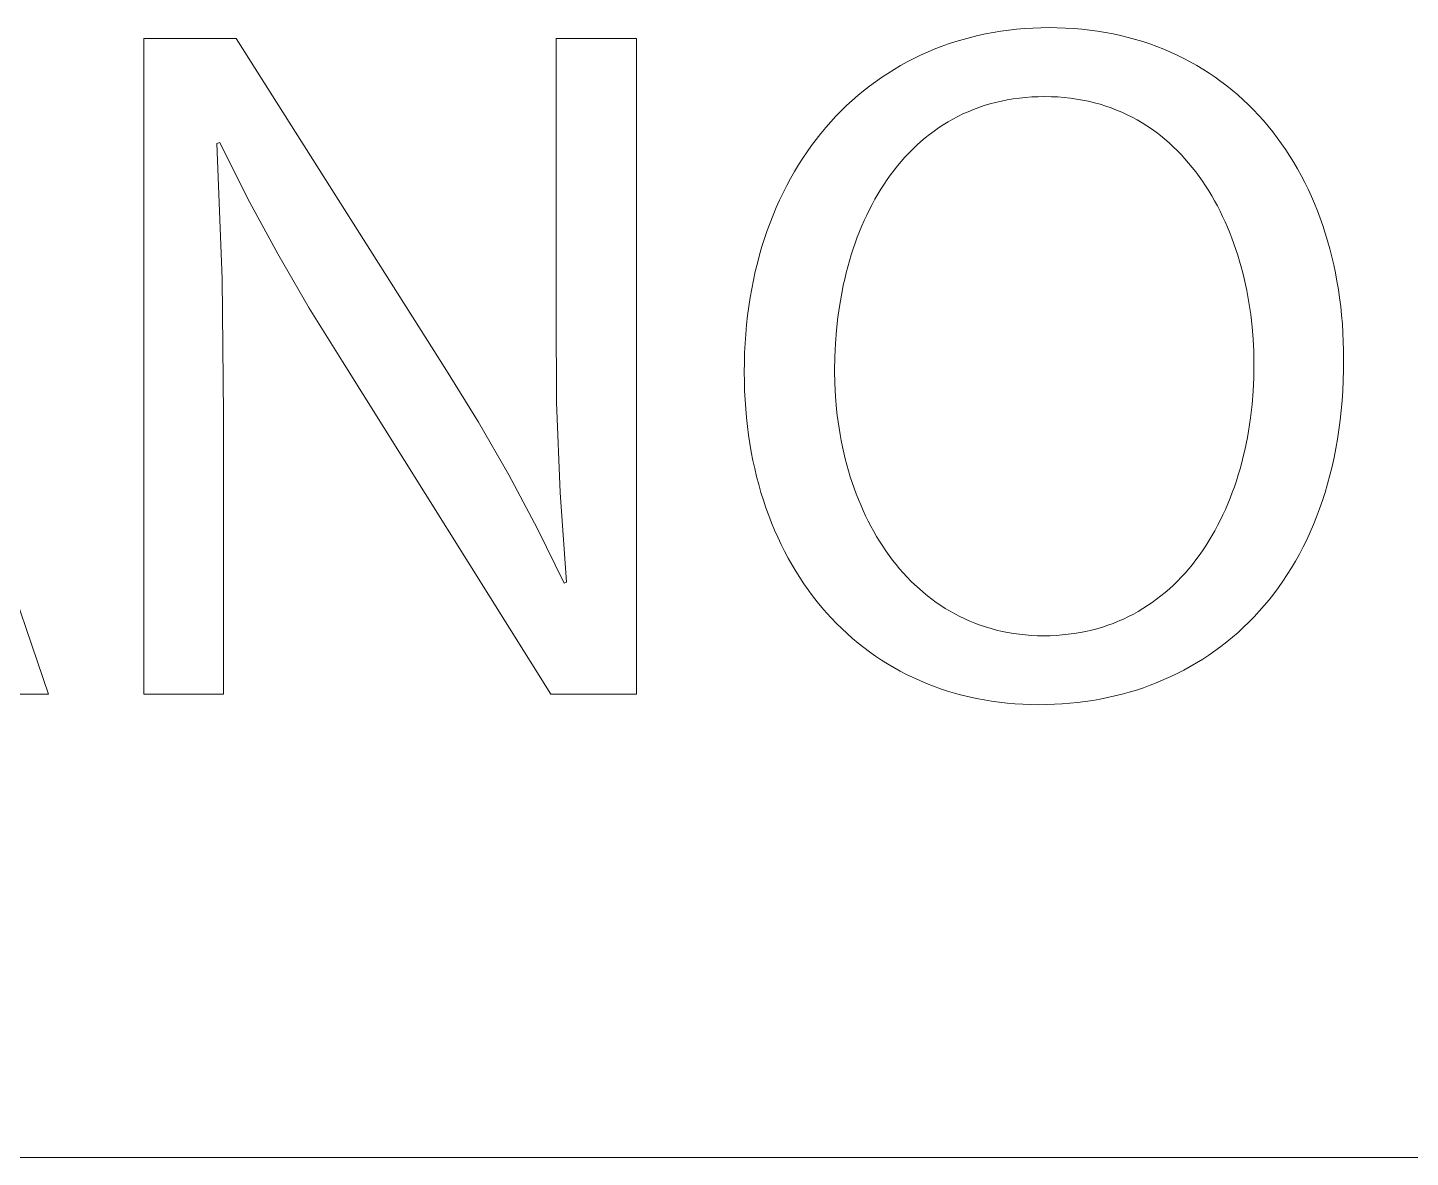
# Model space of a CAD drawing. Header units: millimetres. Extents: x 578 to 4608, y -138 to 2677.
# Drawn here: x 3692.7 to 3750, y -138.3 to -91.5 of the extents above; entities that cross this region are included whole.
import ezdxf

# ---------------------------------------------------------------- set-up
doc = ezdxf.new("R2010")
doc.units = ezdxf.units.MM
doc.header["$MEASUREMENT"] = 0
doc.layers.add('Domyślny', color=7, linetype='Continuous', true_color=0x000000)

msp = doc.modelspace()

# ---------------------------------------------------------------- linework, layer by layer
at = {"layer": 'Domyślny', "color": 18, "lineweight": 15, "true_color": 0x000000}
for p, q in [((3732.407, -91.718), (3732.725, -91.657)), ((3732.725, -91.657), (3733.046, -91.605)), ((3733.046, -91.605), (3733.37, -91.56)), ((3733.37, -91.56), (3733.698, -91.524)), ((3733.698, -91.524), (3734.029, -91.495)), ((3734.029, -91.495), (3734.362, -91.475)), ((3734.362, -91.475), (3734.699, -91.462)), ((3734.699, -91.462), (3735.039, -91.458)), ((3735.039, -91.458), (3735.384, -91.462)), ((3735.384, -91.462), (3735.727, -91.475)), ((3735.727, -91.475), (3736.065, -91.495)), ((3736.065, -91.495), (3736.399, -91.524)), ((3736.399, -91.524), (3736.729, -91.561)), ((3736.729, -91.561), (3737.055, -91.605)), ((3737.055, -91.605), (3737.376, -91.658)), ((3737.376, -91.658), (3737.694, -91.718)), ((3684.287, -91.904), (3693.574, -119.094)), ((3697.529, -119.091), (3697.529, -91.914)), ((3697.529, -91.914), (3701.354, -91.914)), ((3701.354, -91.914), (3710.064, -105.67)), ((3714.614, -103.282), (3714.614, -91.914)), ((3714.614, -91.914), (3717.942, -91.914)), ((3717.942, -91.914), (3717.942, -119.091)), ((3730.285, -92.355), (3730.576, -92.241)), ((3730.576, -92.241), (3730.872, -92.135)), ((3730.872, -92.135), (3731.172, -92.036)), ((3731.172, -92.036), (3731.475, -91.945)), ((3731.475, -91.945), (3731.783, -91.862)), ((3731.783, -91.862), (3732.093, -91.786)), ((3732.093, -91.786), (3732.407, -91.718)), ((3737.694, -91.718), (3738.007, -91.786)), ((3738.007, -91.786), (3738.316, -91.862)), ((3738.316, -91.862), (3738.621, -91.946)), ((3738.621, -91.946), (3738.921, -92.036)), ((3738.921, -92.036), (3739.217, -92.135)), ((3739.217, -92.135), (3739.509, -92.24)), ((3739.509, -92.24), (3739.796, -92.353)), ((3729.157, -92.882), (3729.433, -92.74)), ((3729.433, -92.74), (3729.713, -92.604)), ((3729.713, -92.604), (3729.997, -92.476)), ((3729.997, -92.476), (3730.285, -92.355)), ((3739.796, -92.353), (3740.078, -92.473)), ((3740.078, -92.473), (3740.355, -92.601)), ((3740.355, -92.601), (3740.628, -92.735)), ((3740.628, -92.735), (3740.896, -92.876)), ((3728.099, -93.524), (3728.357, -93.353)), ((3728.357, -93.353), (3728.619, -93.189)), ((3728.619, -93.189), (3728.886, -93.032)), ((3728.886, -93.032), (3729.157, -92.882)), ((3740.896, -92.876), (3741.16, -93.024)), ((3741.16, -93.024), (3741.418, -93.179)), ((3741.418, -93.179), (3741.672, -93.341)), ((3741.672, -93.341), (3741.92, -93.51)), ((3727.354, -94.077), (3727.598, -93.886)), ((3727.598, -93.886), (3727.846, -93.702)), ((3727.846, -93.702), (3728.099, -93.524)), ((3741.92, -93.51), (3742.164, -93.685)), ((3742.164, -93.685), (3742.403, -93.866)), ((3742.403, -93.866), (3742.636, -94.054)), ((3726.652, -94.691), (3726.881, -94.48)), ((3726.881, -94.48), (3727.115, -94.275)), ((3727.115, -94.275), (3727.354, -94.077)), ((3733.065, -94.504), (3732.825, -94.56)), ((3733.31, -94.455), (3733.065, -94.504)), ((3733.558, -94.413), (3733.31, -94.455)), ((3733.811, -94.379), (3733.558, -94.413)), ((3734.068, -94.352), (3733.811, -94.379)), ((3734.329, -94.332), (3734.068, -94.352)), ((3734.594, -94.321), (3734.329, -94.332)), ((3734.864, -94.317), (3734.594, -94.321)), ((3735.137, -94.321), (3734.864, -94.317)), ((3735.405, -94.333), (3735.137, -94.321)), ((3735.669, -94.353), (3735.405, -94.333)), ((3735.928, -94.382), (3735.669, -94.353)), ((3736.183, -94.418), (3735.928, -94.382)), ((3736.433, -94.461), (3736.183, -94.418)), ((3736.679, -94.512), (3736.433, -94.461)), ((3736.92, -94.571), (3736.679, -94.512)), ((3742.636, -94.054), (3742.865, -94.248)), ((3742.865, -94.248), (3743.088, -94.449)), ((3743.088, -94.449), (3743.306, -94.656)), ((3726.21, -95.133), (3726.428, -94.909)), ((3726.428, -94.909), (3726.652, -94.691)), ((3731.474, -95.039), (3731.263, -95.142)), ((3731.688, -94.943), (3731.474, -95.039)), ((3731.907, -94.853), (3731.688, -94.943)), ((3732.13, -94.769), (3731.907, -94.853)), ((3732.358, -94.693), (3732.13, -94.769)), ((3732.589, -94.623), (3732.358, -94.693)), ((3732.825, -94.56), (3732.589, -94.623)), ((3737.157, -94.636), (3736.92, -94.571)), ((3737.39, -94.709), (3737.157, -94.636)), ((3737.618, -94.788), (3737.39, -94.709)), ((3737.842, -94.875), (3737.618, -94.788)), ((3738.061, -94.968), (3737.842, -94.875)), ((3738.276, -95.068), (3738.061, -94.968)), ((3738.487, -95.174), (3738.276, -95.068)), ((3743.306, -94.656), (3743.519, -94.869)), ((3743.519, -94.869), (3743.726, -95.088)), ((3743.726, -95.088), (3743.928, -95.313)), ((3725.586, -95.843), (3725.788, -95.6)), ((3725.788, -95.6), (3725.996, -95.363)), ((3725.996, -95.363), (3726.21, -95.133)), ((3730.464, -95.614), (3730.275, -95.747)), ((3730.658, -95.487), (3730.464, -95.614)), ((3730.855, -95.366), (3730.658, -95.487)), ((3731.057, -95.251), (3730.855, -95.366)), ((3731.263, -95.142), (3731.057, -95.251)), ((3738.693, -95.286), (3738.487, -95.174)), ((3738.895, -95.404), (3738.693, -95.286)), ((3739.092, -95.529), (3738.895, -95.404)), ((3739.285, -95.659), (3739.092, -95.529)), ((3739.474, -95.795), (3739.285, -95.659)), ((3743.928, -95.313), (3744.125, -95.544)), ((3744.125, -95.544), (3744.316, -95.781)), ((3700.67, -96.222), (3700.549, -96.263)), ((3700.549, -96.263), (3700.776, -101.87)), ((3701.835, -98.552), (3700.67, -96.222)), ((3725.197, -96.348), (3725.388, -96.093)), ((3725.388, -96.093), (3725.586, -95.843)), ((3729.733, -96.179), (3729.56, -96.334)), ((3729.909, -96.03), (3729.733, -96.179)), ((3730.09, -95.886), (3729.909, -96.03)), ((3730.275, -95.747), (3730.09, -95.886)), ((3739.658, -95.937), (3739.474, -95.795)), ((3739.838, -96.084), (3739.658, -95.937)), ((3740.013, -96.236), (3739.838, -96.084)), ((3740.184, -96.394), (3740.013, -96.236)), ((3744.316, -95.781), (3744.501, -96.024)), ((3744.501, -96.024), (3744.681, -96.272)), ((3744.681, -96.272), (3744.855, -96.526)), ((3724.831, -96.877), (3725.011, -96.61)), ((3725.011, -96.61), (3725.197, -96.348)), ((3729.069, -96.83), (3728.914, -97.006)), ((3729.229, -96.66), (3729.069, -96.83)), ((3729.392, -96.495), (3729.229, -96.66)), ((3729.56, -96.334), (3729.392, -96.495)), ((3740.351, -96.556), (3740.184, -96.394)), ((3740.514, -96.724), (3740.351, -96.556)), ((3740.672, -96.896), (3740.514, -96.724)), ((3744.855, -96.526), (3745.024, -96.785)), ((3745.024, -96.785), (3745.187, -97.05)), ((3724.488, -97.43), (3724.656, -97.151)), ((3724.656, -97.151), (3724.831, -96.877)), ((3728.616, -97.371), (3728.473, -97.56)), ((3728.763, -97.186), (3728.616, -97.371)), ((3728.914, -97.006), (3728.763, -97.186)), ((3740.826, -97.073), (3740.672, -96.896)), ((3740.975, -97.255), (3740.826, -97.073)), ((3741.121, -97.44), (3740.975, -97.255)), ((3745.187, -97.05), (3745.344, -97.32)), ((3745.344, -97.32), (3745.495, -97.596)), ((3724.168, -98.007), (3724.325, -97.716)), ((3724.325, -97.716), (3724.488, -97.43)), ((3728.201, -97.952), (3728.071, -98.155)), ((3728.335, -97.754), (3728.201, -97.952)), ((3728.473, -97.56), (3728.335, -97.754)), ((3741.262, -97.63), (3741.121, -97.44)), ((3741.398, -97.824), (3741.262, -97.63)), ((3741.531, -98.023), (3741.398, -97.824)), ((3745.495, -97.596), (3745.641, -97.877)), ((3745.641, -97.877), (3745.78, -98.163)), ((3703.072, -100.844), (3701.835, -98.552)), ((3723.874, -98.606), (3724.018, -98.304)), ((3724.018, -98.304), (3724.168, -98.007)), ((3727.945, -98.362), (3727.824, -98.572)), ((3728.071, -98.155), (3727.945, -98.362)), ((3741.659, -98.224), (3741.531, -98.023)), ((3741.782, -98.43), (3741.659, -98.224)), ((3741.902, -98.639), (3741.782, -98.43)), ((3745.78, -98.163), (3745.914, -98.454)), ((3745.914, -98.454), (3746.041, -98.75)), ((3723.604, -99.228), (3723.736, -98.914)), ((3723.736, -98.914), (3723.874, -98.606)), ((3727.594, -99.005), (3727.486, -99.228)), ((3727.707, -98.787), (3727.594, -99.005)), ((3727.824, -98.572), (3727.707, -98.787)), ((3742.017, -98.852), (3741.902, -98.639)), ((3742.128, -99.068), (3742.017, -98.852)), ((3742.235, -99.287), (3742.128, -99.068)), ((3746.041, -98.75), (3746.162, -99.051)), ((3746.162, -99.051), (3746.278, -99.357)), ((3723.36, -99.871), (3723.479, -99.547)), ((3723.479, -99.547), (3723.604, -99.228)), ((3727.281, -99.683), (3727.185, -99.916)), ((3727.381, -99.454), (3727.281, -99.683)), ((3727.486, -99.228), (3727.381, -99.454)), ((3742.337, -99.509), (3742.235, -99.287)), ((3742.435, -99.733), (3742.337, -99.509)), ((3746.278, -99.357), (3746.387, -99.668)), ((3746.387, -99.668), (3746.49, -99.983)), ((3723.142, -100.537), (3723.248, -100.201)), ((3723.248, -100.201), (3723.36, -99.871)), ((3727.094, -100.152), (3727.006, -100.391)), ((3727.185, -99.916), (3727.094, -100.152)), ((3742.529, -99.961), (3742.435, -99.733)), ((3742.619, -100.191), (3742.529, -99.961)), ((3742.704, -100.424), (3742.619, -100.191)), ((3746.49, -99.983), (3746.586, -100.303)), ((3704.38, -103.097), (3703.072, -100.844)), ((3723.044, -100.877), (3723.142, -100.537)), ((3726.923, -100.633), (3726.845, -100.878)), ((3727.006, -100.391), (3726.923, -100.633)), ((3742.785, -100.659), (3742.704, -100.424)), ((3742.862, -100.896), (3742.785, -100.659)), ((3746.586, -100.303), (3746.676, -100.628)), ((3746.676, -100.628), (3746.76, -100.957)), ((3722.867, -101.573), (3722.952, -101.223)), ((3722.952, -101.223), (3723.044, -100.877)), ((3726.7, -101.377), (3726.634, -101.63)), ((3726.77, -101.126), (3726.7, -101.377)), ((3726.845, -100.878), (3726.77, -101.126)), ((3742.935, -101.136), (3742.862, -100.896)), ((3743.004, -101.377), (3742.935, -101.136)), ((3743.068, -101.62), (3743.004, -101.377)), ((3746.76, -100.957), (3746.838, -101.29)), ((3746.838, -101.29), (3746.909, -101.628)), ((3700.776, -101.87), (3700.831, -107.482)), ((3722.718, -102.29), (3722.789, -101.929)), ((3722.789, -101.929), (3722.867, -101.573)), ((3726.572, -101.886), (3726.514, -102.144)), ((3726.634, -101.63), (3726.572, -101.886)), ((3743.128, -101.865), (3743.068, -101.62)), ((3743.236, -102.358), (3743.128, -101.865)), ((3746.909, -101.628), (3746.973, -101.97)), ((3746.973, -101.97), (3747.031, -102.316)), ((3722.654, -102.655), (3722.718, -102.29)), ((3726.461, -102.405), (3726.367, -102.933)), ((3726.514, -102.144), (3726.461, -102.405)), ((3743.327, -102.857), (3743.236, -102.358)), ((3747.031, -102.316), (3747.082, -102.667)), ((3705.756, -105.308), (3704.38, -103.097)), ((3722.548, -103.401), (3722.597, -103.026)), ((3722.597, -103.026), (3722.654, -102.655)), ((3726.367, -102.933), (3726.291, -103.468)), ((3743.402, -103.36), (3743.327, -102.857)), ((3747.082, -102.667), (3747.127, -103.021)), ((3747.127, -103.021), (3747.165, -103.379)), ((3714.632, -107.008), (3714.614, -103.282)), ((3722.506, -103.781), (3722.548, -103.401)), ((3726.291, -103.468), (3726.231, -104.01)), ((3743.46, -103.866), (3743.402, -103.36)), ((3747.165, -103.379), (3747.196, -103.742)), ((3722.445, -104.556), (3722.472, -104.166)), ((3722.472, -104.166), (3722.506, -103.781)), ((3726.231, -104.01), (3726.188, -104.559)), ((3743.501, -104.373), (3743.46, -103.866)), ((3747.196, -103.742), (3747.22, -104.108)), ((3747.22, -104.108), (3747.237, -104.477)), ((3722.425, -104.95), (3722.445, -104.556)), ((3726.188, -104.559), (3726.163, -105.112)), ((3743.526, -104.881), (3743.501, -104.373)), ((3747.237, -104.477), (3747.248, -104.851)), ((3747.248, -104.851), (3747.251, -105.228)), ((3714.386, -119.091), (3705.756, -105.308)), ((3722.41, -105.751), (3722.414, -105.348)), ((3722.414, -105.348), (3722.425, -104.95)), ((3726.163, -105.112), (3726.154, -105.67)), ((3743.525, -105.963), (3743.534, -105.389)), ((3743.534, -105.389), (3743.526, -104.881)), ((3747.251, -105.228), (3747.247, -105.663)), ((3710.064, -105.67), (3711.393, -107.817)), ((3722.413, -106.135), (3722.41, -105.751)), ((3726.154, -105.67), (3726.163, -106.212)), ((3743.497, -106.531), (3743.525, -105.963)), ((3747.247, -105.663), (3747.235, -106.092)), ((3722.424, -106.514), (3722.413, -106.135)), ((3722.443, -106.89), (3722.424, -106.514)), ((3726.163, -106.212), (3726.191, -106.749)), ((3743.452, -107.091), (3743.497, -106.531)), ((3747.214, -106.514), (3747.186, -106.93)), ((3747.235, -106.092), (3747.214, -106.514)), ((3714.776, -110.731), (3714.632, -107.008)), ((3722.468, -107.261), (3722.443, -106.89)), ((3726.191, -106.749), (3726.236, -107.282)), ((3743.388, -107.642), (3743.452, -107.091)), ((3747.186, -106.93), (3747.149, -107.339)), ((3700.831, -107.482), (3700.831, -119.091)), ((3722.501, -107.629), (3722.468, -107.261)), ((3722.54, -107.992), (3722.501, -107.629)), ((3726.236, -107.282), (3726.266, -107.546)), ((3726.266, -107.546), (3726.3, -107.808)), ((3743.306, -108.185), (3743.388, -107.642)), ((3747.149, -107.339), (3747.105, -107.742)), ((3711.393, -107.817), (3712.652, -110.006)), ((3722.587, -108.351), (3722.54, -107.992)), ((3726.3, -107.808), (3726.338, -108.068)), ((3726.338, -108.068), (3726.381, -108.327)), ((3743.259, -108.453), (3743.306, -108.185)), ((3747.053, -108.138), (3746.993, -108.528)), ((3747.105, -107.742), (3747.053, -108.138)), ((3722.64, -108.705), (3722.587, -108.351)), ((3722.7, -109.055), (3722.64, -108.705)), ((3726.381, -108.327), (3726.429, -108.584)), ((3726.429, -108.584), (3726.48, -108.839)), ((3726.48, -108.839), (3726.537, -109.092)), ((3743.151, -108.98), (3743.207, -108.718)), ((3743.207, -108.718), (3743.259, -108.453)), ((3746.993, -108.528), (3746.926, -108.911)), ((3722.767, -109.401), (3722.7, -109.055)), ((3722.841, -109.742), (3722.767, -109.401)), ((3726.537, -109.092), (3726.597, -109.342)), ((3726.597, -109.342), (3726.662, -109.59)), ((3743.025, -109.497), (3743.09, -109.24)), ((3743.09, -109.24), (3743.151, -108.98)), ((3746.851, -109.288), (3746.77, -109.658)), ((3746.926, -108.911), (3746.851, -109.288)), ((3712.652, -110.006), (3713.837, -112.235)), ((3722.922, -110.078), (3722.841, -109.742)), ((3726.662, -109.59), (3726.731, -109.836)), ((3726.731, -109.836), (3726.805, -110.079)), ((3742.804, -110.25), (3742.882, -110.002)), ((3742.882, -110.002), (3742.956, -109.751)), ((3742.956, -109.751), (3743.025, -109.497)), ((3746.68, -110.021), (3746.584, -110.378)), ((3746.77, -109.658), (3746.68, -110.021)), ((3723.009, -110.409), (3722.922, -110.078)), ((3723.102, -110.736), (3723.009, -110.409)), ((3726.805, -110.079), (3726.883, -110.319)), ((3726.883, -110.319), (3726.965, -110.557)), ((3726.965, -110.557), (3727.051, -110.792)), ((3742.635, -110.736), (3742.722, -110.495)), ((3742.722, -110.495), (3742.804, -110.25)), ((3746.584, -110.378), (3746.481, -110.729)), ((3715.043, -114.448), (3714.776, -110.731)), ((3723.202, -111.058), (3723.102, -110.736)), ((3723.308, -111.375), (3723.202, -111.058)), ((3727.051, -110.792), (3727.142, -111.024)), ((3727.142, -111.024), (3727.237, -111.252)), ((3742.449, -111.209), (3742.545, -110.974)), ((3742.545, -110.974), (3742.635, -110.736)), ((3746.371, -111.072), (3746.254, -111.409)), ((3746.481, -110.729), (3746.371, -111.072)), ((3723.421, -111.687), (3723.308, -111.375)), ((3723.54, -111.994), (3723.421, -111.687)), ((3727.237, -111.252), (3727.336, -111.478)), ((3727.336, -111.478), (3727.439, -111.7)), ((3727.439, -111.7), (3727.547, -111.919)), ((3742.139, -111.89), (3742.246, -111.667)), ((3742.246, -111.667), (3742.35, -111.44)), ((3742.35, -111.44), (3742.449, -111.209)), ((3746.13, -111.74), (3746, -112.063)), ((3746.254, -111.409), (3746.13, -111.74)), ((3713.837, -112.235), (3714.949, -114.501)), ((3723.665, -112.296), (3723.54, -111.994)), ((3723.796, -112.593), (3723.665, -112.296)), ((3727.547, -111.919), (3727.659, -112.134)), ((3727.659, -112.134), (3727.774, -112.346)), ((3741.91, -112.326), (3742.027, -112.11)), ((3742.027, -112.11), (3742.139, -111.89)), ((3746, -112.063), (3745.863, -112.38)), ((3723.933, -112.885), (3723.796, -112.593)), ((3724.077, -113.171), (3723.933, -112.885)), ((3727.774, -112.346), (3727.894, -112.554)), ((3727.894, -112.554), (3728.019, -112.758)), ((3728.019, -112.758), (3728.147, -112.959)), ((3741.537, -112.948), (3741.666, -112.745)), ((3741.666, -112.745), (3741.79, -112.538)), ((3741.79, -112.538), (3741.91, -112.326)), ((3745.72, -112.691), (3745.57, -112.994)), ((3745.863, -112.38), (3745.72, -112.691)), ((3724.226, -113.452), (3724.077, -113.171)), ((3724.381, -113.727), (3724.226, -113.452)), ((3728.147, -112.959), (3728.279, -113.155)), ((3728.279, -113.155), (3728.415, -113.347)), ((3728.415, -113.347), (3728.556, -113.535)), ((3741.126, -113.532), (3741.267, -113.342)), ((3741.267, -113.342), (3741.404, -113.147)), ((3741.404, -113.147), (3741.537, -112.948)), ((3745.415, -113.291), (3745.253, -113.581)), ((3745.57, -112.994), (3745.415, -113.291)), ((3724.542, -113.997), (3724.381, -113.727)), ((3724.708, -114.262), (3724.542, -113.997)), ((3728.556, -113.535), (3728.7, -113.718)), ((3728.7, -113.718), (3728.849, -113.897)), ((3728.849, -113.897), (3729.001, -114.072)), ((3740.679, -114.074), (3740.832, -113.898)), ((3740.832, -113.898), (3740.981, -113.718)), ((3740.981, -113.718), (3741.126, -113.532)), ((3745.085, -113.865), (3744.911, -114.142)), ((3745.253, -113.581), (3745.085, -113.865)), ((3714.949, -114.501), (3715.043, -114.448)), ((3724.88, -114.52), (3724.708, -114.262)), ((3725.058, -114.773), (3724.88, -114.52)), ((3729.001, -114.072), (3729.158, -114.242)), ((3729.158, -114.242), (3729.318, -114.407)), ((3729.318, -114.407), (3729.482, -114.567)), ((3729.482, -114.567), (3729.651, -114.722)), ((3740.027, -114.728), (3740.196, -114.572)), ((3740.196, -114.572), (3740.361, -114.411)), ((3740.361, -114.411), (3740.522, -114.245)), ((3740.522, -114.245), (3740.679, -114.074)), ((3744.732, -114.412), (3744.547, -114.675)), ((3744.911, -114.142), (3744.732, -114.412)), ((3725.241, -115.021), (3725.058, -114.773)), ((3725.43, -115.262), (3725.241, -115.021)), ((3729.651, -114.722), (3729.823, -114.872)), ((3729.823, -114.872), (3729.999, -115.017)), ((3729.999, -115.017), (3730.179, -115.157)), ((3730.179, -115.157), (3730.363, -115.291)), ((3739.312, -115.298), (3739.497, -115.164)), ((3739.497, -115.164), (3739.677, -115.024)), ((3739.677, -115.024), (3739.854, -114.879)), ((3739.854, -114.879), (3740.027, -114.728)), ((3744.159, -115.181), (3743.958, -115.423)), ((3744.356, -114.931), (3744.159, -115.181)), ((3744.547, -114.675), (3744.356, -114.931)), ((3725.624, -115.498), (3725.43, -115.262)), ((3725.824, -115.727), (3725.624, -115.498)), ((3726.028, -115.951), (3725.824, -115.727)), ((3730.363, -115.291), (3730.551, -115.419)), ((3730.551, -115.419), (3730.742, -115.542)), ((3730.742, -115.542), (3730.937, -115.66)), ((3730.937, -115.66), (3731.136, -115.771)), ((3738.534, -115.778), (3738.735, -115.667)), ((3738.735, -115.667), (3738.931, -115.55)), ((3738.931, -115.55), (3739.123, -115.427)), ((3739.123, -115.427), (3739.312, -115.298)), ((3743.751, -115.659), (3743.539, -115.889)), ((3743.958, -115.423), (3743.751, -115.659)), ((3726.238, -116.169), (3726.028, -115.951)), ((3726.453, -116.38), (3726.238, -116.169)), ((3731.136, -115.771), (3731.339, -115.877)), ((3731.339, -115.877), (3731.546, -115.976)), ((3731.546, -115.976), (3731.756, -116.069)), ((3731.756, -116.069), (3731.97, -116.157)), ((3731.97, -116.157), (3732.188, -116.237)), ((3732.188, -116.237), (3732.41, -116.312)), ((3732.41, -116.312), (3732.635, -116.379)), ((3737.027, -116.383), (3737.254, -116.315)), ((3737.254, -116.315), (3737.477, -116.242)), ((3737.477, -116.242), (3737.696, -116.162)), ((3737.696, -116.162), (3737.911, -116.075)), ((3737.911, -116.075), (3738.123, -115.982)), ((3738.123, -115.982), (3738.33, -115.883)), ((3738.33, -115.883), (3738.534, -115.778)), ((3743.099, -116.326), (3742.872, -116.535)), ((3743.322, -116.111), (3743.099, -116.326)), ((3743.539, -115.889), (3743.322, -116.111)), ((3726.673, -116.585), (3726.453, -116.38)), ((3726.898, -116.784), (3726.673, -116.585)), ((3727.128, -116.976), (3726.898, -116.784)), ((3732.635, -116.379), (3732.864, -116.44)), ((3732.864, -116.44), (3733.096, -116.494)), ((3733.096, -116.494), (3733.332, -116.542)), ((3733.332, -116.542), (3733.572, -116.582)), ((3733.572, -116.582), (3733.815, -116.615)), ((3733.815, -116.615), (3734.062, -116.641)), ((3734.062, -116.641), (3734.312, -116.66)), ((3734.312, -116.66), (3734.566, -116.672)), ((3734.566, -116.672), (3734.824, -116.675)), ((3734.824, -116.675), (3735.083, -116.672)), ((3735.083, -116.672), (3735.339, -116.66)), ((3735.339, -116.66), (3735.591, -116.642)), ((3735.591, -116.642), (3735.839, -116.616)), ((3735.839, -116.616), (3736.084, -116.583)), ((3736.084, -116.583), (3736.326, -116.544)), ((3736.326, -116.544), (3736.563, -116.497)), ((3736.563, -116.497), (3736.797, -116.443)), ((3736.797, -116.443), (3737.027, -116.383)), ((3742.64, -116.736), (3742.404, -116.931)), ((3742.872, -116.535), (3742.64, -116.736)), ((3727.363, -117.162), (3727.128, -116.976)), ((3727.603, -117.342), (3727.363, -117.162)), ((3727.847, -117.515), (3727.603, -117.342)), ((3741.667, -117.474), (3741.413, -117.641)), ((3741.917, -117.3), (3741.667, -117.474)), ((3742.163, -117.119), (3741.917, -117.3)), ((3742.404, -116.931), (3742.163, -117.119)), ((3728.096, -117.682), (3727.847, -117.515)), ((3728.35, -117.841), (3728.096, -117.682)), ((3728.608, -117.994), (3728.35, -117.841)), ((3728.871, -118.14), (3728.608, -117.994)), ((3740.892, -117.954), (3740.626, -118.1)), ((3741.155, -117.801), (3740.892, -117.954)), ((3741.413, -117.641), (3741.155, -117.801)), ((3729.138, -118.28), (3728.871, -118.14)), ((3729.409, -118.412), (3729.138, -118.28)), ((3729.685, -118.537), (3729.409, -118.412)), ((3729.965, -118.655), (3729.685, -118.537)), ((3739.523, -118.614), (3739.238, -118.725)), ((3739.804, -118.496), (3739.523, -118.614)), ((3740.082, -118.371), (3739.804, -118.496)), ((3740.356, -118.239), (3740.082, -118.371)), ((3740.626, -118.1), (3740.356, -118.239)), ((3693.574, -119.094), (3689.83, -119.094)), ((3700.831, -119.091), (3697.529, -119.091)), ((3717.942, -119.091), (3714.386, -119.091)), ((3730.249, -118.767), (3729.965, -118.655)), ((3730.537, -118.87), (3730.249, -118.767)), ((3730.829, -118.967), (3730.537, -118.87)), ((3731.125, -119.056), (3730.829, -118.967)), ((3731.425, -119.138), (3731.125, -119.056)), ((3731.729, -119.212), (3731.425, -119.138)), ((3737.767, -119.173), (3737.463, -119.242)), ((3738.067, -119.098), (3737.767, -119.173)), ((3738.364, -119.015), (3738.067, -119.098)), ((3738.659, -118.926), (3738.364, -119.015)), ((3738.95, -118.829), (3738.659, -118.926)), ((3739.238, -118.725), (3738.95, -118.829)), ((3732.036, -119.279), (3731.729, -119.212)), ((3732.347, -119.338), (3732.036, -119.279)), ((3732.662, -119.39), (3732.347, -119.338)), ((3732.98, -119.434), (3732.662, -119.39)), ((3733.302, -119.469), (3732.98, -119.434)), ((3733.627, -119.498), (3733.302, -119.469)), ((3733.956, -119.518), (3733.627, -119.498)), ((3734.287, -119.53), (3733.956, -119.518)), ((3734.622, -119.534), (3734.287, -119.53)), ((3734.947, -119.53), (3734.622, -119.534)), ((3735.269, -119.519), (3734.947, -119.53)), ((3735.59, -119.501), (3735.269, -119.519)), ((3735.908, -119.476), (3735.59, -119.501)), ((3736.224, -119.443), (3735.908, -119.476)), ((3736.537, -119.404), (3736.224, -119.443)), ((3736.849, -119.357), (3736.537, -119.404)), ((3737.157, -119.303), (3736.849, -119.357)), ((3737.463, -119.242), (3737.157, -119.303)), ((4604.455, -138.305), (578.038, -138.305)), ((4604.455, -138.305), (3085.218, -138.305))]:
    msp.add_line(p, q, dxfattribs=at)

doc.saveas('drawing.dxf')
